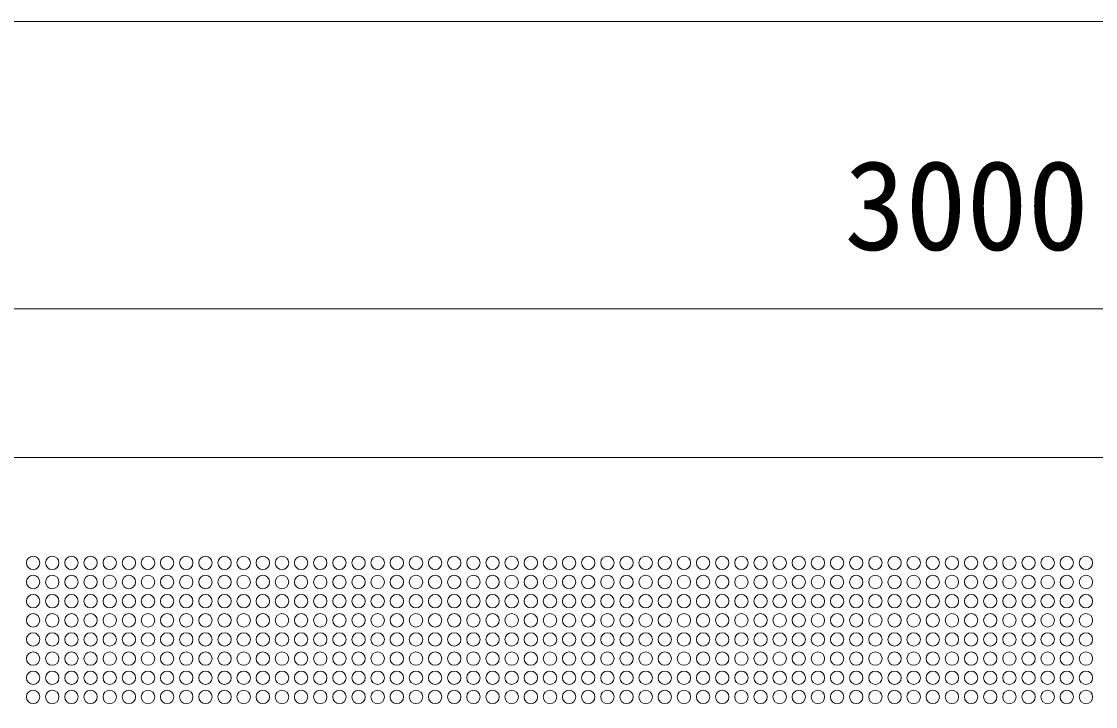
# Model space of a CAD drawing. Units: millimetres, scale not verified. Extents: x -2012 to 2012, y -1388 to 1388.
# Drawn here: x -222 to 339, y 1030 to 1388 of the extents above; entities that cross this region are included whole.
import ezdxf
from ezdxf.enums import TextEntityAlignment as Align

# ---------------------------------------------------------------- set-up
doc = ezdxf.new("R2010")
doc.units = ezdxf.units.MM
doc.header["$LTSCALE"] = 8
for name, color, linetype, lineweight in [('0-1_(3m)ﾒッｼュﾊﾟﾈﾙ', 7, 'Continuous', 9), ('0-2_0', 7, 'Continuous', 9), ('1-4_図面枠', 7, 'Continuous', 9)]:
    doc.layers.add(name, color=color, linetype=linetype, lineweight=lineweight)
doc.styles.add('ＭＳ ゴシック', font='')
doc.styles.get('ＭＳ ゴシック').set_extended_font_data('MS Gothic')

msp = doc.modelspace()

# ---------------------------------------------------------------- linework, layer by layer
at = {"layer": '0-1_(3m)ﾒッｼュﾊﾟﾈﾙ'}
msp.add_line((1759.127, 1159.853), (-1240.873, 1159.853), dxfattribs=at)
for centre in [(-215.873, 1104.853), (-205.873, 1104.853), (-195.873, 1104.853), (-185.873, 1104.853), (-175.873, 1104.853), (-165.873, 1104.853), (-155.873, 1104.853), (-145.873, 1104.853), (-135.873, 1104.853), (-125.873, 1104.853), (-115.873, 1104.853), (-105.873, 1104.853), (-95.873, 1104.853), (-85.873, 1104.853), (-75.873, 1104.853), (-65.873, 1104.853), (-55.873, 1104.853), (-45.873, 1104.853), (-35.873, 1104.853), (-25.873, 1104.853), (-15.873, 1104.853), (-5.873, 1104.853), (4.127, 1104.853), (14.127, 1104.853), (24.127, 1104.853), (34.127, 1104.853), (44.127, 1104.853), (54.127, 1104.853), (64.127, 1104.853), (74.127, 1104.853), (84.127, 1104.853), (94.127, 1104.853), (104.127, 1104.853), (114.127, 1104.853), (124.127, 1104.853), (134.127, 1104.853), (144.127, 1104.853), (154.127, 1104.853), (164.127, 1104.853), (174.127, 1104.853), (184.127, 1104.853), (194.127, 1104.853), (204.127, 1104.853), (214.127, 1104.853), (224.127, 1104.853), (234.127, 1104.853), (244.127, 1104.853), (254.127, 1104.853), (264.127, 1104.853), (274.127, 1104.853), (284.127, 1104.853), (294.127, 1104.853), (304.127, 1104.853), (314.127, 1104.853), (324.127, 1104.853), (334.127, 1104.853), (-215.873, 1094.853), (-205.873, 1094.853), (-195.873, 1094.853), (-185.873, 1094.853), (-175.873, 1094.853), (-165.873, 1094.853), (-155.873, 1094.853), (-145.873, 1094.853), (-135.873, 1094.853), (-125.873, 1094.853), (-115.873, 1094.853), (-105.873, 1094.853), (-95.873, 1094.853), (-85.873, 1094.853), (-75.873, 1094.853), (-65.873, 1094.853), (-55.873, 1094.853), (-45.873, 1094.853), (-35.873, 1094.853), (-25.873, 1094.853), (-15.873, 1094.853), (-5.873, 1094.853), (4.127, 1094.853), (14.127, 1094.853), (24.127, 1094.853), (34.127, 1094.853), (44.127, 1094.853), (54.127, 1094.853), (64.127, 1094.853), (74.127, 1094.853), (84.127, 1094.853), (94.127, 1094.853), (104.127, 1094.853), (114.127, 1094.853), (124.127, 1094.853), (134.127, 1094.853), (144.127, 1094.853), (154.127, 1094.853), (164.127, 1094.853), (174.127, 1094.853), (184.127, 1094.853), (194.127, 1094.853), (204.127, 1094.853), (214.127, 1094.853), (224.127, 1094.853), (234.127, 1094.853), (244.127, 1094.853), (254.127, 1094.853), (264.127, 1094.853), (274.127, 1094.853), (284.127, 1094.853), (294.127, 1094.853), (304.127, 1094.853), (314.127, 1094.853), (324.127, 1094.853), (334.127, 1094.853), (-215.873, 1084.853), (-205.873, 1084.853), (-195.873, 1084.853), (-185.873, 1084.853), (-175.873, 1084.853), (-165.873, 1084.853), (-155.873, 1084.853), (-145.873, 1084.853), (-135.873, 1084.853), (-125.873, 1084.853), (-115.873, 1084.853), (-105.873, 1084.853), (-95.873, 1084.853), (-85.873, 1084.853), (-75.873, 1084.853), (-65.873, 1084.853), (-55.873, 1084.853), (-45.873, 1084.853), (-35.873, 1084.853), (-25.873, 1084.853), (-15.873, 1084.853), (-5.873, 1084.853), (4.127, 1084.853), (14.127, 1084.853), (24.127, 1084.853), (34.127, 1084.853), (44.127, 1084.853), (54.127, 1084.853), (64.127, 1084.853), (74.127, 1084.853), (84.127, 1084.853), (94.127, 1084.853), (104.127, 1084.853), (114.127, 1084.853), (124.127, 1084.853), (134.127, 1084.853), (144.127, 1084.853), (154.127, 1084.853), (164.127, 1084.853), (174.127, 1084.853), (184.127, 1084.853), (194.127, 1084.853), (204.127, 1084.853), (214.127, 1084.853), (224.127, 1084.853), (234.127, 1084.853), (244.127, 1084.853), (254.127, 1084.853), (264.127, 1084.853), (274.127, 1084.853), (284.127, 1084.853), (294.127, 1084.853), (304.127, 1084.853), (314.127, 1084.853), (324.127, 1084.853), (334.127, 1084.853), (-215.873, 1074.853), (-205.873, 1074.853), (-195.873, 1074.853), (-185.873, 1074.853), (-175.873, 1074.853), (-165.873, 1074.853), (-155.873, 1074.853), (-145.873, 1074.853), (-135.873, 1074.853), (-125.873, 1074.853), (-115.873, 1074.853), (-105.873, 1074.853), (-95.873, 1074.853), (-85.873, 1074.853), (-75.873, 1074.853), (-65.873, 1074.853), (-55.873, 1074.853), (-45.873, 1074.853), (-35.873, 1074.853), (-25.873, 1074.853), (-15.873, 1074.853), (-5.873, 1074.853), (4.127, 1074.853), (14.127, 1074.853), (24.127, 1074.853), (34.127, 1074.853), (44.127, 1074.853), (54.127, 1074.853), (64.127, 1074.853), (74.127, 1074.853), (84.127, 1074.853), (94.127, 1074.853), (104.127, 1074.853), (114.127, 1074.853), (124.127, 1074.853), (134.127, 1074.853), (144.127, 1074.853), (154.127, 1074.853), (164.127, 1074.853), (174.127, 1074.853), (184.127, 1074.853), (194.127, 1074.853), (204.127, 1074.853), (214.127, 1074.853), (224.127, 1074.853), (234.127, 1074.853), (244.127, 1074.853), (254.127, 1074.853), (264.127, 1074.853), (274.127, 1074.853), (284.127, 1074.853), (294.127, 1074.853), (304.127, 1074.853), (314.127, 1074.853), (324.127, 1074.853), (334.127, 1074.853), (-215.873, 1064.853), (-205.873, 1064.853), (-195.873, 1064.853), (-185.873, 1064.853), (-175.873, 1064.853), (-165.873, 1064.853), (-155.873, 1064.853), (-145.873, 1064.853), (-135.873, 1064.853), (-125.873, 1064.853), (-115.873, 1064.853), (-105.873, 1064.853), (-95.873, 1064.853), (-85.873, 1064.853), (-75.873, 1064.853), (-65.873, 1064.853), (-55.873, 1064.853), (-45.873, 1064.853), (-35.873, 1064.853), (-25.873, 1064.853), (-15.873, 1064.853), (-5.873, 1064.853), (4.127, 1064.853), (14.127, 1064.853), (24.127, 1064.853), (34.127, 1064.853), (44.127, 1064.853), (54.127, 1064.853), (64.127, 1064.853), (74.127, 1064.853), (84.127, 1064.853), (94.127, 1064.853), (104.127, 1064.853), (114.127, 1064.853), (124.127, 1064.853), (134.127, 1064.853), (144.127, 1064.853), (154.127, 1064.853), (164.127, 1064.853), (174.127, 1064.853), (184.127, 1064.853), (194.127, 1064.853), (204.127, 1064.853), (214.127, 1064.853), (224.127, 1064.853), (234.127, 1064.853), (244.127, 1064.853), (254.127, 1064.853), (264.127, 1064.853), (274.127, 1064.853), (284.127, 1064.853), (294.127, 1064.853), (304.127, 1064.853), (314.127, 1064.853), (324.127, 1064.853), (334.127, 1064.853), (-215.873, 1054.853), (-205.873, 1054.853), (-195.873, 1054.853), (-185.873, 1054.853), (-175.873, 1054.853), (-165.873, 1054.853), (-155.873, 1054.853), (-145.873, 1054.853), (-135.873, 1054.853), (-125.873, 1054.853), (-115.873, 1054.853), (-105.873, 1054.853), (-95.873, 1054.853), (-85.873, 1054.853), (-75.873, 1054.853), (-65.873, 1054.853), (-55.873, 1054.853), (-45.873, 1054.853), (-35.873, 1054.853), (-25.873, 1054.853), (-15.873, 1054.853), (-5.873, 1054.853), (4.127, 1054.853), (14.127, 1054.853), (24.127, 1054.853), (34.127, 1054.853), (44.127, 1054.853), (54.127, 1054.853), (64.127, 1054.853), (74.127, 1054.853), (84.127, 1054.853), (94.127, 1054.853), (104.127, 1054.853), (114.127, 1054.853), (124.127, 1054.853), (134.127, 1054.853), (144.127, 1054.853), (154.127, 1054.853), (164.127, 1054.853), (174.127, 1054.853), (184.127, 1054.853), (194.127, 1054.853), (204.127, 1054.853), (214.127, 1054.853), (224.127, 1054.853), (234.127, 1054.853), (244.127, 1054.853), (254.127, 1054.853), (264.127, 1054.853), (274.127, 1054.853), (284.127, 1054.853), (294.127, 1054.853), (304.127, 1054.853), (314.127, 1054.853), (324.127, 1054.853), (334.127, 1054.853), (-215.873, 1044.853), (-205.873, 1044.853), (-195.873, 1044.853), (-185.873, 1044.853), (-175.873, 1044.853), (-165.873, 1044.853), (-155.873, 1044.853), (-145.873, 1044.853), (-135.873, 1044.853), (-125.873, 1044.853), (-115.873, 1044.853), (-105.873, 1044.853), (-95.873, 1044.853), (-85.873, 1044.853), (-75.873, 1044.853), (-65.873, 1044.853), (-55.873, 1044.853), (-45.873, 1044.853), (-35.873, 1044.853), (-25.873, 1044.853), (-15.873, 1044.853), (-5.873, 1044.853), (4.127, 1044.853), (14.127, 1044.853), (24.127, 1044.853), (34.127, 1044.853), (44.127, 1044.853), (54.127, 1044.853), (64.127, 1044.853), (74.127, 1044.853), (84.127, 1044.853), (94.127, 1044.853), (104.127, 1044.853), (114.127, 1044.853), (124.127, 1044.853), (134.127, 1044.853), (144.127, 1044.853), (154.127, 1044.853), (164.127, 1044.853), (174.127, 1044.853), (184.127, 1044.853), (194.127, 1044.853), (204.127, 1044.853), (214.127, 1044.853), (224.127, 1044.853), (234.127, 1044.853), (244.127, 1044.853), (254.127, 1044.853), (264.127, 1044.853), (274.127, 1044.853), (284.127, 1044.853), (294.127, 1044.853), (304.127, 1044.853), (314.127, 1044.853), (324.127, 1044.853), (334.127, 1044.853), (-215.873, 1034.853), (-205.873, 1034.853), (-195.873, 1034.853), (-185.873, 1034.853), (-175.873, 1034.853), (-165.873, 1034.853), (-155.873, 1034.853), (-145.873, 1034.853), (-135.873, 1034.853), (-125.873, 1034.853), (-115.873, 1034.853), (-105.873, 1034.853), (-95.873, 1034.853), (-85.873, 1034.853), (-75.873, 1034.853), (-65.873, 1034.853), (-55.873, 1034.853), (-45.873, 1034.853), (-35.873, 1034.853), (-25.873, 1034.853), (-15.873, 1034.853), (-5.873, 1034.853), (4.127, 1034.853), (14.127, 1034.853), (24.127, 1034.853), (34.127, 1034.853), (44.127, 1034.853), (54.127, 1034.853), (64.127, 1034.853), (74.127, 1034.853), (84.127, 1034.853), (94.127, 1034.853), (104.127, 1034.853), (114.127, 1034.853), (124.127, 1034.853), (134.127, 1034.853), (144.127, 1034.853), (154.127, 1034.853), (164.127, 1034.853), (174.127, 1034.853), (184.127, 1034.853), (194.127, 1034.853), (204.127, 1034.853), (214.127, 1034.853), (224.127, 1034.853), (234.127, 1034.853), (244.127, 1034.853), (254.127, 1034.853), (264.127, 1034.853), (274.127, 1034.853), (284.127, 1034.853), (294.127, 1034.853), (304.127, 1034.853), (314.127, 1034.853), (324.127, 1034.853), (334.127, 1034.853)]:
    msp.add_circle(centre, 3.5, dxfattribs=at)
at = {"layer": '0-2_0'}
for p, q in [((1759.127, 1237.499), (-1240.873, 1237.499)), ((-1190.873, 1237.499), (1709.127, 1237.499))]:
    msp.add_line(p, q, dxfattribs=at)
at = {"layer": '1-4_図面枠'}
msp.add_lwpolyline([(-2012.5, -1387.5), (2012.5, -1387.5), (2012.5, 1387.5), (-2012.5, 1387.5)], dxfattribs=at)

# ---------------------------------------------------------------- texts
at = {"layer": '0-2_0', "color": 2, "style": 'ＭＳ ゴシック'}
msp.add_text('3000', height=46.92, dxfattribs=at).set_placement((207.927, 1254.099), align=Align.BOTTOM_LEFT)

doc.saveas('drawing.dxf')
